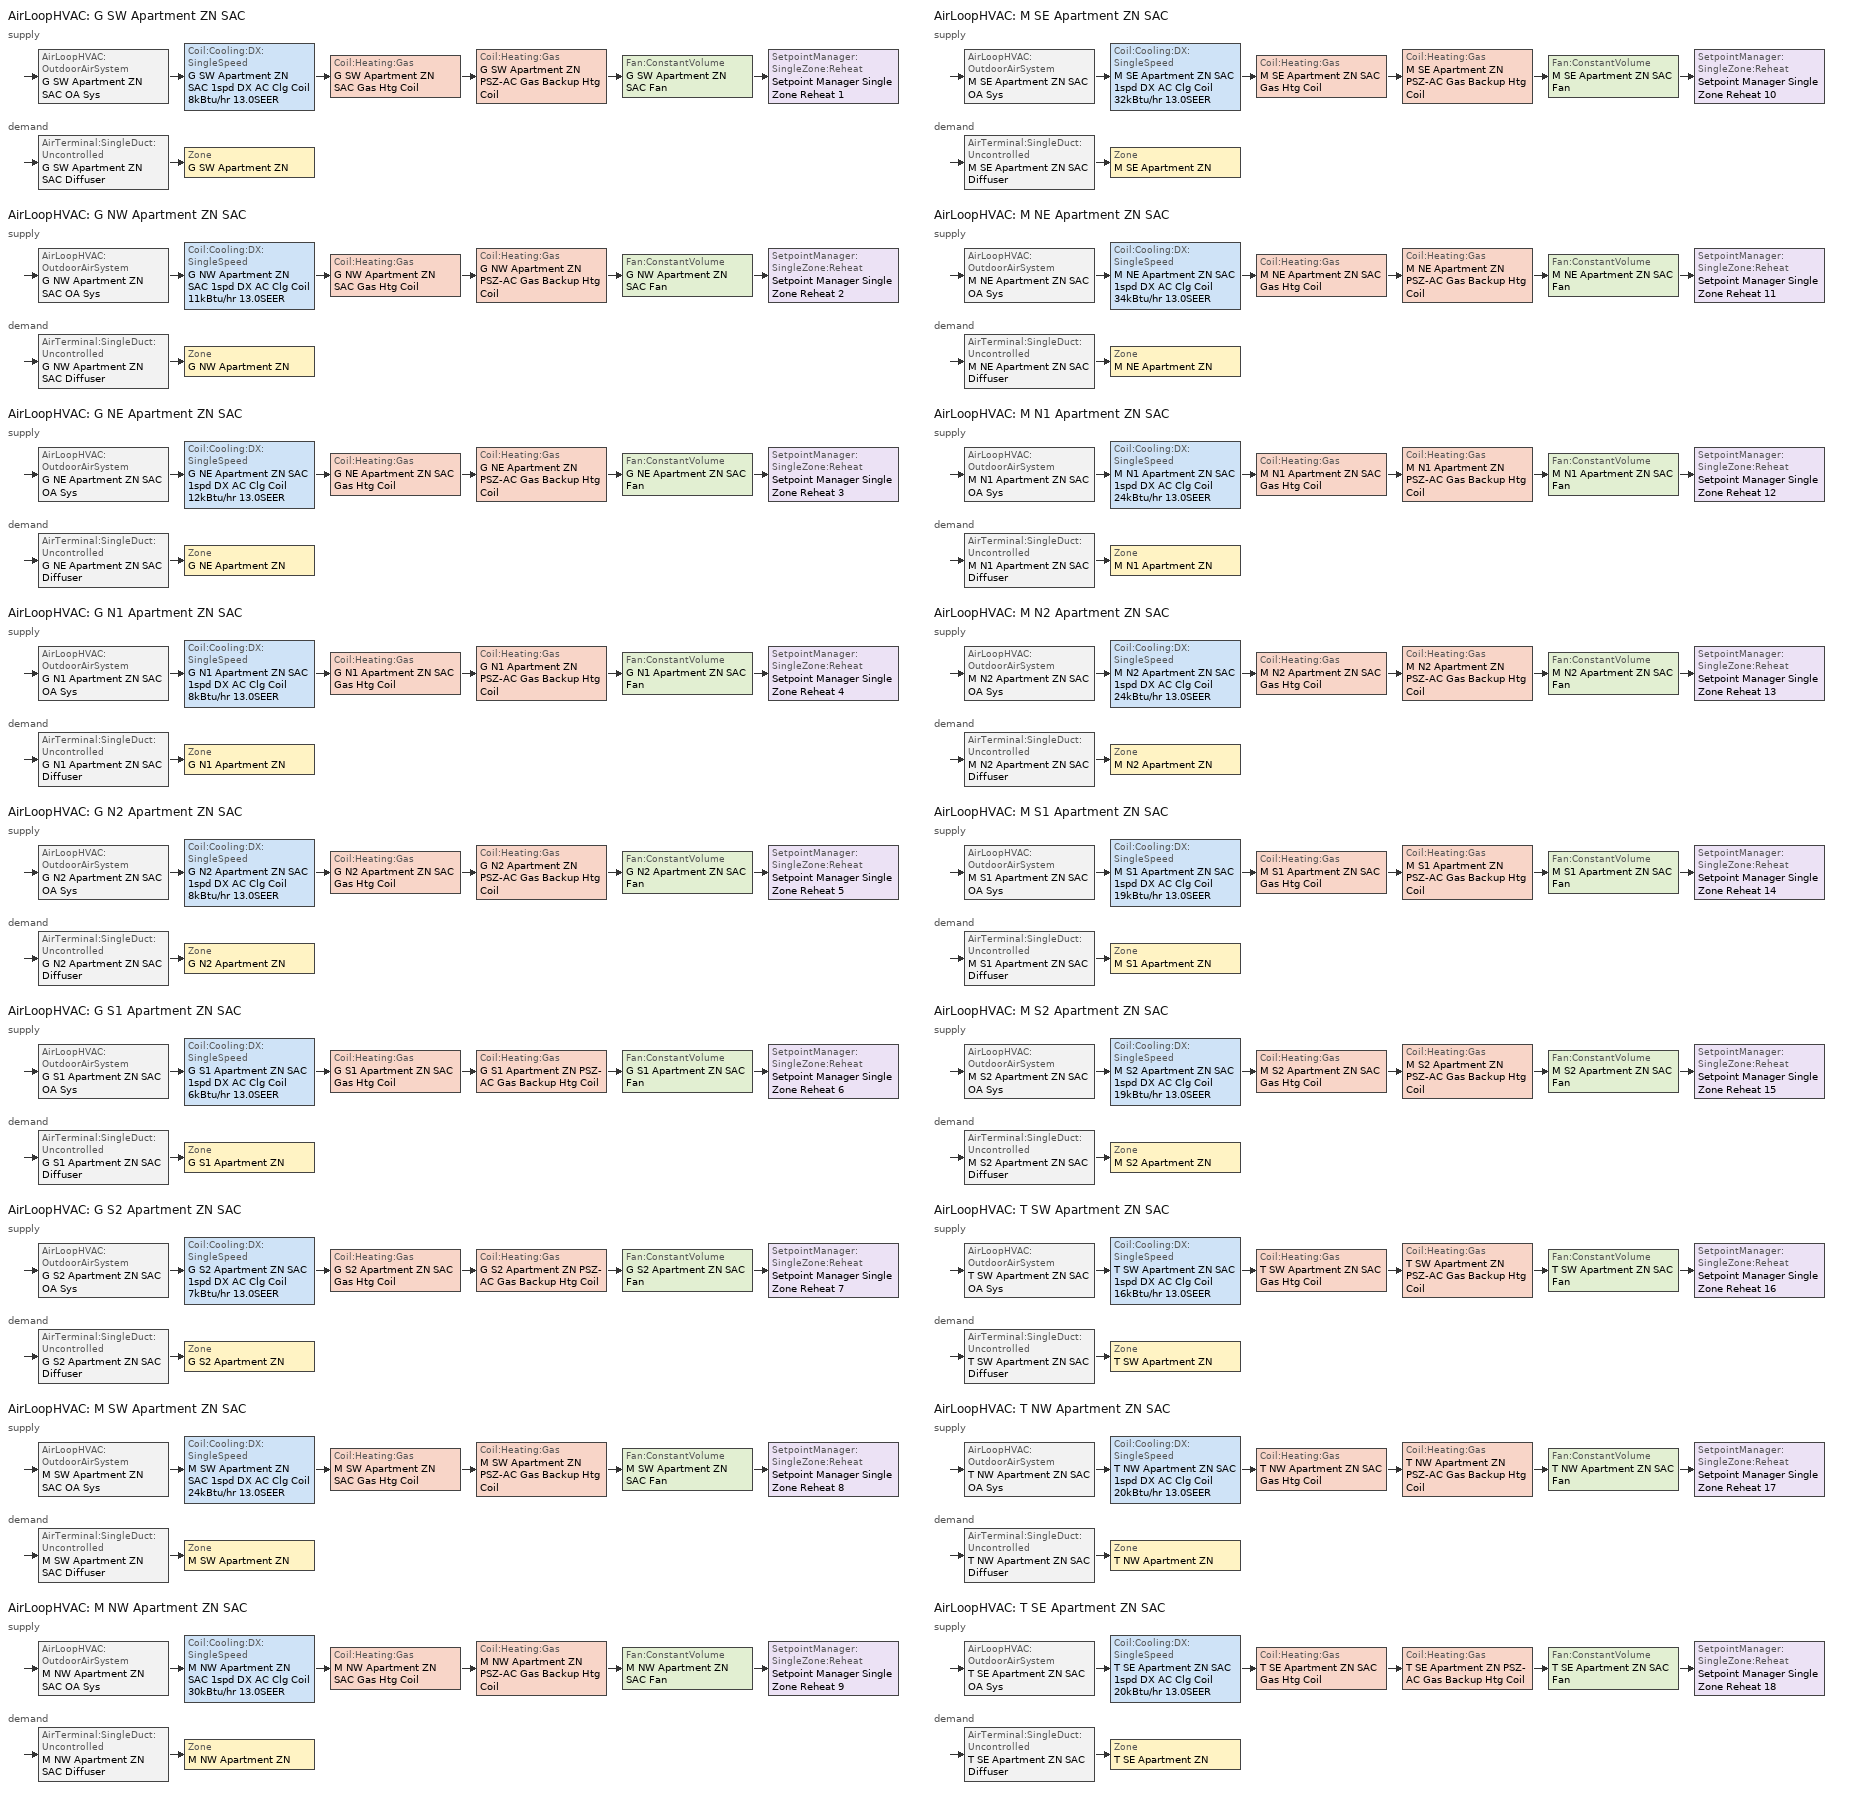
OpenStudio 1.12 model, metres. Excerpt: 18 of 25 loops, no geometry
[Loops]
AirLoopHVAC 'G SW Apartment ZN SAC'
 supply: AirLoopHVAC:OutdoorAirSystem 'G SW Apartment ZN SAC OA Sys' > Coil:Cooling:DX:SingleSpeed 'G SW Apartment ZN SAC 1spd DX AC Clg Coil 8kBtu/hr 13.0SEER' > Coil:Heating:Gas 'G SW Apartment ZN SAC Gas Htg Coil' > Coil:Heating:Gas 'G SW Apartment ZN PSZ-AC Gas Backup Htg Coil' > Fan:ConstantVolume 'G SW Apartment ZN SAC Fan' > SetpointManager:SingleZone:Reheat 'Setpoint Manager Single Zone Reheat 1'
 demand: AirTerminal:SingleDuct:Uncontrolled 'G SW Apartment ZN SAC Diffuser' > Zone 'G SW Apartment ZN'
AirLoopHVAC 'G NW Apartment ZN SAC'
 supply: AirLoopHVAC:OutdoorAirSystem 'G NW Apartment ZN SAC OA Sys' > Coil:Cooling:DX:SingleSpeed 'G NW Apartment ZN SAC 1spd DX AC Clg Coil 11kBtu/hr 13.0SEER' > Coil:Heating:Gas 'G NW Apartment ZN SAC Gas Htg Coil' > Coil:Heating:Gas 'G NW Apartment ZN PSZ-AC Gas Backup Htg Coil' > Fan:ConstantVolume 'G NW Apartment ZN SAC Fan' > SetpointManager:SingleZone:Reheat 'Setpoint Manager Single Zone Reheat 2'
 demand: AirTerminal:SingleDuct:Uncontrolled 'G NW Apartment ZN SAC Diffuser' > Zone 'G NW Apartment ZN'
AirLoopHVAC 'G NE Apartment ZN SAC'
 supply: AirLoopHVAC:OutdoorAirSystem 'G NE Apartment ZN SAC OA Sys' > Coil:Cooling:DX:SingleSpeed 'G NE Apartment ZN SAC 1spd DX AC Clg Coil 12kBtu/hr 13.0SEER' > Coil:Heating:Gas 'G NE Apartment ZN SAC Gas Htg Coil' > Coil:Heating:Gas 'G NE Apartment ZN PSZ-AC Gas Backup Htg Coil' > Fan:ConstantVolume 'G NE Apartment ZN SAC Fan' > SetpointManager:SingleZone:Reheat 'Setpoint Manager Single Zone Reheat 3'
 demand: AirTerminal:SingleDuct:Uncontrolled 'G NE Apartment ZN SAC Diffuser' > Zone 'G NE Apartment ZN'
AirLoopHVAC 'G N1 Apartment ZN SAC'
 supply: AirLoopHVAC:OutdoorAirSystem 'G N1 Apartment ZN SAC OA Sys' > Coil:Cooling:DX:SingleSpeed 'G N1 Apartment ZN SAC 1spd DX AC Clg Coil 8kBtu/hr 13.0SEER' > Coil:Heating:Gas 'G N1 Apartment ZN SAC Gas Htg Coil' > Coil:Heating:Gas 'G N1 Apartment ZN PSZ-AC Gas Backup Htg Coil' > Fan:ConstantVolume 'G N1 Apartment ZN SAC Fan' > SetpointManager:SingleZone:Reheat 'Setpoint Manager Single Zone Reheat 4'
 demand: AirTerminal:SingleDuct:Uncontrolled 'G N1 Apartment ZN SAC Diffuser' > Zone 'G N1 Apartment ZN'
AirLoopHVAC 'G N2 Apartment ZN SAC'
 supply: AirLoopHVAC:OutdoorAirSystem 'G N2 Apartment ZN SAC OA Sys' > Coil:Cooling:DX:SingleSpeed 'G N2 Apartment ZN SAC 1spd DX AC Clg Coil 8kBtu/hr 13.0SEER' > Coil:Heating:Gas 'G N2 Apartment ZN SAC Gas Htg Coil' > Coil:Heating:Gas 'G N2 Apartment ZN PSZ-AC Gas Backup Htg Coil' > Fan:ConstantVolume 'G N2 Apartment ZN SAC Fan' > SetpointManager:SingleZone:Reheat 'Setpoint Manager Single Zone Reheat 5'
 demand: AirTerminal:SingleDuct:Uncontrolled 'G N2 Apartment ZN SAC Diffuser' > Zone 'G N2 Apartment ZN'
AirLoopHVAC 'G S1 Apartment ZN SAC'
 supply: AirLoopHVAC:OutdoorAirSystem 'G S1 Apartment ZN SAC OA Sys' > Coil:Cooling:DX:SingleSpeed 'G S1 Apartment ZN SAC 1spd DX AC Clg Coil 6kBtu/hr 13.0SEER' > Coil:Heating:Gas 'G S1 Apartment ZN SAC Gas Htg Coil' > Coil:Heating:Gas 'G S1 Apartment ZN PSZ-AC Gas Backup Htg Coil' > Fan:ConstantVolume 'G S1 Apartment ZN SAC Fan' > SetpointManager:SingleZone:Reheat 'Setpoint Manager Single Zone Reheat 6'
 demand: AirTerminal:SingleDuct:Uncontrolled 'G S1 Apartment ZN SAC Diffuser' > Zone 'G S1 Apartment ZN'
AirLoopHVAC 'G S2 Apartment ZN SAC'
 supply: AirLoopHVAC:OutdoorAirSystem 'G S2 Apartment ZN SAC OA Sys' > Coil:Cooling:DX:SingleSpeed 'G S2 Apartment ZN SAC 1spd DX AC Clg Coil 7kBtu/hr 13.0SEER' > Coil:Heating:Gas 'G S2 Apartment ZN SAC Gas Htg Coil' > Coil:Heating:Gas 'G S2 Apartment ZN PSZ-AC Gas Backup Htg Coil' > Fan:ConstantVolume 'G S2 Apartment ZN SAC Fan' > SetpointManager:SingleZone:Reheat 'Setpoint Manager Single Zone Reheat 7'
 demand: AirTerminal:SingleDuct:Uncontrolled 'G S2 Apartment ZN SAC Diffuser' > Zone 'G S2 Apartment ZN'
AirLoopHVAC 'M SW Apartment ZN SAC'
 supply: AirLoopHVAC:OutdoorAirSystem 'M SW Apartment ZN SAC OA Sys' > Coil:Cooling:DX:SingleSpeed 'M SW Apartment ZN SAC 1spd DX AC Clg Coil 24kBtu/hr 13.0SEER' > Coil:Heating:Gas 'M SW Apartment ZN SAC Gas Htg Coil' > Coil:Heating:Gas 'M SW Apartment ZN PSZ-AC Gas Backup Htg Coil' > Fan:ConstantVolume 'M SW Apartment ZN SAC Fan' > SetpointManager:SingleZone:Reheat 'Setpoint Manager Single Zone Reheat 8'
 demand: AirTerminal:SingleDuct:Uncontrolled 'M SW Apartment ZN SAC Diffuser' > Zone 'M SW Apartment ZN'
AirLoopHVAC 'M NW Apartment ZN SAC'
 supply: AirLoopHVAC:OutdoorAirSystem 'M NW Apartment ZN SAC OA Sys' > Coil:Cooling:DX:SingleSpeed 'M NW Apartment ZN SAC 1spd DX AC Clg Coil 30kBtu/hr 13.0SEER' > Coil:Heating:Gas 'M NW Apartment ZN SAC Gas Htg Coil' > Coil:Heating:Gas 'M NW Apartment ZN PSZ-AC Gas Backup Htg Coil' > Fan:ConstantVolume 'M NW Apartment ZN SAC Fan' > SetpointManager:SingleZone:Reheat 'Setpoint Manager Single Zone Reheat 9'
 demand: AirTerminal:SingleDuct:Uncontrolled 'M NW Apartment ZN SAC Diffuser' > Zone 'M NW Apartment ZN'
AirLoopHVAC 'M SE Apartment ZN SAC'
 supply: AirLoopHVAC:OutdoorAirSystem 'M SE Apartment ZN SAC OA Sys' > Coil:Cooling:DX:SingleSpeed 'M SE Apartment ZN SAC 1spd DX AC Clg Coil 32kBtu/hr 13.0SEER' > Coil:Heating:Gas 'M SE Apartment ZN SAC Gas Htg Coil' > Coil:Heating:Gas 'M SE Apartment ZN PSZ-AC Gas Backup Htg Coil' > Fan:ConstantVolume 'M SE Apartment ZN SAC Fan' > SetpointManager:SingleZone:Reheat 'Setpoint Manager Single Zone Reheat 10'
 demand: AirTerminal:SingleDuct:Uncontrolled 'M SE Apartment ZN SAC Diffuser' > Zone 'M SE Apartment ZN'
AirLoopHVAC 'M NE Apartment ZN SAC'
 supply: AirLoopHVAC:OutdoorAirSystem 'M NE Apartment ZN SAC OA Sys' > Coil:Cooling:DX:SingleSpeed 'M NE Apartment ZN SAC 1spd DX AC Clg Coil 34kBtu/hr 13.0SEER' > Coil:Heating:Gas 'M NE Apartment ZN SAC Gas Htg Coil' > Coil:Heating:Gas 'M NE Apartment ZN PSZ-AC Gas Backup Htg Coil' > Fan:ConstantVolume 'M NE Apartment ZN SAC Fan' > SetpointManager:SingleZone:Reheat 'Setpoint Manager Single Zone Reheat 11'
 demand: AirTerminal:SingleDuct:Uncontrolled 'M NE Apartment ZN SAC Diffuser' > Zone 'M NE Apartment ZN'
AirLoopHVAC 'M N1 Apartment ZN SAC'
 supply: AirLoopHVAC:OutdoorAirSystem 'M N1 Apartment ZN SAC OA Sys' > Coil:Cooling:DX:SingleSpeed 'M N1 Apartment ZN SAC 1spd DX AC Clg Coil 24kBtu/hr 13.0SEER' > Coil:Heating:Gas 'M N1 Apartment ZN SAC Gas Htg Coil' > Coil:Heating:Gas 'M N1 Apartment ZN PSZ-AC Gas Backup Htg Coil' > Fan:ConstantVolume 'M N1 Apartment ZN SAC Fan' > SetpointManager:SingleZone:Reheat 'Setpoint Manager Single Zone Reheat 12'
 demand: AirTerminal:SingleDuct:Uncontrolled 'M N1 Apartment ZN SAC Diffuser' > Zone 'M N1 Apartment ZN'
AirLoopHVAC 'M N2 Apartment ZN SAC'
 supply: AirLoopHVAC:OutdoorAirSystem 'M N2 Apartment ZN SAC OA Sys' > Coil:Cooling:DX:SingleSpeed 'M N2 Apartment ZN SAC 1spd DX AC Clg Coil 24kBtu/hr 13.0SEER' > Coil:Heating:Gas 'M N2 Apartment ZN SAC Gas Htg Coil' > Coil:Heating:Gas 'M N2 Apartment ZN PSZ-AC Gas Backup Htg Coil' > Fan:ConstantVolume 'M N2 Apartment ZN SAC Fan' > SetpointManager:SingleZone:Reheat 'Setpoint Manager Single Zone Reheat 13'
 demand: AirTerminal:SingleDuct:Uncontrolled 'M N2 Apartment ZN SAC Diffuser' > Zone 'M N2 Apartment ZN'
AirLoopHVAC 'M S1 Apartment ZN SAC'
 supply: AirLoopHVAC:OutdoorAirSystem 'M S1 Apartment ZN SAC OA Sys' > Coil:Cooling:DX:SingleSpeed 'M S1 Apartment ZN SAC 1spd DX AC Clg Coil 19kBtu/hr 13.0SEER' > Coil:Heating:Gas 'M S1 Apartment ZN SAC Gas Htg Coil' > Coil:Heating:Gas 'M S1 Apartment ZN PSZ-AC Gas Backup Htg Coil' > Fan:ConstantVolume 'M S1 Apartment ZN SAC Fan' > SetpointManager:SingleZone:Reheat 'Setpoint Manager Single Zone Reheat 14'
 demand: AirTerminal:SingleDuct:Uncontrolled 'M S1 Apartment ZN SAC Diffuser' > Zone 'M S1 Apartment ZN'
AirLoopHVAC 'M S2 Apartment ZN SAC'
 supply: AirLoopHVAC:OutdoorAirSystem 'M S2 Apartment ZN SAC OA Sys' > Coil:Cooling:DX:SingleSpeed 'M S2 Apartment ZN SAC 1spd DX AC Clg Coil 19kBtu/hr 13.0SEER' > Coil:Heating:Gas 'M S2 Apartment ZN SAC Gas Htg Coil' > Coil:Heating:Gas 'M S2 Apartment ZN PSZ-AC Gas Backup Htg Coil' > Fan:ConstantVolume 'M S2 Apartment ZN SAC Fan' > SetpointManager:SingleZone:Reheat 'Setpoint Manager Single Zone Reheat 15'
 demand: AirTerminal:SingleDuct:Uncontrolled 'M S2 Apartment ZN SAC Diffuser' > Zone 'M S2 Apartment ZN'
AirLoopHVAC 'T SW Apartment ZN SAC'
 supply: AirLoopHVAC:OutdoorAirSystem 'T SW Apartment ZN SAC OA Sys' > Coil:Cooling:DX:SingleSpeed 'T SW Apartment ZN SAC 1spd DX AC Clg Coil 16kBtu/hr 13.0SEER' > Coil:Heating:Gas 'T SW Apartment ZN SAC Gas Htg Coil' > Coil:Heating:Gas 'T SW Apartment ZN PSZ-AC Gas Backup Htg Coil' > Fan:ConstantVolume 'T SW Apartment ZN SAC Fan' > SetpointManager:SingleZone:Reheat 'Setpoint Manager Single Zone Reheat 16'
 demand: AirTerminal:SingleDuct:Uncontrolled 'T SW Apartment ZN SAC Diffuser' > Zone 'T SW Apartment ZN'
AirLoopHVAC 'T NW Apartment ZN SAC'
 supply: AirLoopHVAC:OutdoorAirSystem 'T NW Apartment ZN SAC OA Sys' > Coil:Cooling:DX:SingleSpeed 'T NW Apartment ZN SAC 1spd DX AC Clg Coil 20kBtu/hr 13.0SEER' > Coil:Heating:Gas 'T NW Apartment ZN SAC Gas Htg Coil' > Coil:Heating:Gas 'T NW Apartment ZN PSZ-AC Gas Backup Htg Coil' > Fan:ConstantVolume 'T NW Apartment ZN SAC Fan' > SetpointManager:SingleZone:Reheat 'Setpoint Manager Single Zone Reheat 17'
 demand: AirTerminal:SingleDuct:Uncontrolled 'T NW Apartment ZN SAC Diffuser' > Zone 'T NW Apartment ZN'
AirLoopHVAC 'T SE Apartment ZN SAC'
 supply: AirLoopHVAC:OutdoorAirSystem 'T SE Apartment ZN SAC OA Sys' > Coil:Cooling:DX:SingleSpeed 'T SE Apartment ZN SAC 1spd DX AC Clg Coil 20kBtu/hr 13.0SEER' > Coil:Heating:Gas 'T SE Apartment ZN SAC Gas Htg Coil' > Coil:Heating:Gas 'T SE Apartment ZN PSZ-AC Gas Backup Htg Coil' > Fan:ConstantVolume 'T SE Apartment ZN SAC Fan' > SetpointManager:SingleZone:Reheat 'Setpoint Manager Single Zone Reheat 18'
 demand: AirTerminal:SingleDuct:Uncontrolled 'T SE Apartment ZN SAC Diffuser' > Zone 'T SE Apartment ZN'
[Sizing:Zone] Zone Cooling Design Supply Air Temperature Input Method=SupplyAirTemperature; Zone Cooling Design Supply Air Temperature {C}=14; Zone Cooling Design Supply Air Temperature Difference {deltaC}=11.11; Zone Heating Design Supply Air Temperature Input Method=SupplyAirTemperature; Zone Heating Design Supply Air Temperature {C}=50; Zone Heating Design Supply Air Temperature Difference {deltaC}=11.11; Zone Cooling Design Supply Air Humidity Ratio {kg-H2O/kg-air}=0.008; Zone Heating Design Supply Air Humidity Ratio {kg-H2O/kg-air}=0.008; Cooling Design Air Flow Method=DesignDay; Heating Design Air Flow Method=DesignDay; Account for Dedicated Outdoor Air System=No; Dedicated Outdoor Air System Control Strategy=NeutralSupplyAir; Dedicated Outdoor Air Low Setpoint Temperature for Design {C}=autosize; Dedicated Outdoor Air High Setpoint Temperature for Design {C}=autosize
M NE Apartment ZN; T NW Apartment ZN; G NW Apartment ZN; M S1 Apartment ZN; G S1 Apartment ZN; G N2 Apartment ZN; M SE Apartment ZN; M N2 Apartment ZN; G N1 Apartment ZN; T SW Apartment ZN; G NE Apartment ZN; M S2 Apartment ZN; G S2 Apartment ZN; M SW Apartment ZN; M N1 Apartment ZN; T SE Apartment ZN; M NW Apartment ZN; G SW Apartment ZN
[Zone equipment]
M NE Apartment ZN: Zone HVAC Ideal Loads Air System 1, M NE Apartment ZN SAC Diffuser
T NW Apartment ZN: Zone HVAC Ideal Loads Air System 2, T NW Apartment ZN SAC Diffuser
G NW Apartment ZN: Zone HVAC Ideal Loads Air System 4, G NW Apartment ZN SAC Diffuser
M S1 Apartment ZN: Zone HVAC Ideal Loads Air System 5, M S1 Apartment ZN SAC Diffuser
G S1 Apartment ZN: Zone HVAC Ideal Loads Air System 7, G S1 Apartment ZN SAC Diffuser
G N2 Apartment ZN: Zone HVAC Ideal Loads Air System 8, G N2 Apartment ZN SAC Diffuser
M SE Apartment ZN: Zone HVAC Ideal Loads Air System 9, M SE Apartment ZN SAC Diffuser
M N2 Apartment ZN: Zone HVAC Ideal Loads Air System 11, M N2 Apartment ZN SAC Diffuser
G N1 Apartment ZN: Zone HVAC Ideal Loads Air System 12, G N1 Apartment ZN SAC Diffuser
T SW Apartment ZN: Zone HVAC Ideal Loads Air System 13, T SW Apartment ZN SAC Diffuser
G NE Apartment ZN: Zone HVAC Ideal Loads Air System 14, G NE Apartment ZN SAC Diffuser
M S2 Apartment ZN: Zone HVAC Ideal Loads Air System 15, M S2 Apartment ZN SAC Diffuser
G S2 Apartment ZN: Zone HVAC Ideal Loads Air System 16, G S2 Apartment ZN SAC Diffuser
M SW Apartment ZN: Zone HVAC Ideal Loads Air System 17, M SW Apartment ZN SAC Diffuser
M N1 Apartment ZN: Zone HVAC Ideal Loads Air System 21, M N1 Apartment ZN SAC Diffuser
T SE Apartment ZN: Zone HVAC Ideal Loads Air System 22, T SE Apartment ZN SAC Diffuser
M NW Apartment ZN: Zone HVAC Ideal Loads Air System 24, M NW Apartment ZN SAC Diffuser
G SW Apartment ZN: Zone HVAC Ideal Loads Air System 26, G SW Apartment ZN SAC Diffuser
[AirLoopHVAC] Availability Schedule=Always On Discrete; Design Supply Air Flow Rate {m3/s}=AutoSize
G SW Apartment ZN SAC; G NW Apartment ZN SAC; G NE Apartment ZN SAC; G N1 Apartment ZN SAC; G N2 Apartment ZN SAC; G S1 Apartment ZN SAC; G S2 Apartment ZN SAC; M SW Apartment ZN SAC; M NW Apartment ZN SAC; M SE Apartment ZN SAC; M NE Apartment ZN SAC; M N1 Apartment ZN SAC; M N2 Apartment ZN SAC; M S1 Apartment ZN SAC; M S2 Apartment ZN SAC; T SW Apartment ZN SAC; T NW Apartment ZN SAC; T SE Apartment ZN SAC
[Sizing:System] Type of Load to Size On=Sensible; Design Outdoor Air Flow Rate {m3/s}=Autosize; Minimum System Air Flow Ratio=1; Preheat Design Temperature {C}=7; Preheat Design Humidity Ratio {kg-H2O/kg-Air}=0.008; Precool Design Temperature {C}=11; Precool Design Humidity Ratio {kg-H2O/kg-Air}=0.008; Central Cooling Design Supply Air Temperature {C}=12; Central Heating Design Supply Air Temperature {C}=50; Sizing Option=NonCoincident; 100% Outdoor Air in Cooling=No; 100% Outdoor Air in Heating=No; Central Cooling Design Supply Air Humidity Ratio {kg-H2O/kg-Air}=0.008; Central Heating Design Supply Air Humidity Ratio {kg-H2O/kg-Air}=0.008; Cooling Design Air Flow Method=DesignDay; Cooling Design Air Flow Rate {m3/s}=0; Heating Design Air Flow Method=DesignDay; Heating Design Air Flow Rate {m3/s}=0; System Outdoor Air Method=ZoneSum; Zone Maximum Outdoor Air Fraction=1; Cooling Supply Air Flow Rate Per Floor Area {m3/s-m2}=0.00996765; Cooling Fraction of Autosized Cooling Supply Air Flow Rate=1; Cooling Supply Air Flow Rate Per Unit Cooling Capacity {m3/s-W}=3.94755e-05; Heating Supply Air Flow Rate Per Floor Area {m3/s-m2}=0.00996765; Heating Fraction of Autosized Heating Supply Air Flow Rate=1; Heating Fraction of Autosized Cooling Supply Air Flow Rate=1; Heating Supply Air Flow Rate Per Unit Heating Capacity {m3/s-W}=3.15882e-05; Cooling Design Capacity Method=CoolingDesignCapacity; Cooling Design Capacity {W}=autosize; Cooling Design Capacity Per Floor Area {W/m2}=234.7; Fraction of Autosized Cooling Design Capacity=1; Heating Design Capacity Method=HeatingDesignCapacity; Heating Design Capacity {W}=autosize; Heating Design Capacity Per Floor Area {W/m2}=157; Fraction of Autosized Heating Design Capacity=1; Central Cooling Capacity Control Method=OnOff
G SW Apartment ZN SAC; G NW Apartment ZN SAC; G NE Apartment ZN SAC; G N1 Apartment ZN SAC; G N2 Apartment ZN SAC; G S1 Apartment ZN SAC; G S2 Apartment ZN SAC; M SW Apartment ZN SAC; M NW Apartment ZN SAC; M SE Apartment ZN SAC; M NE Apartment ZN SAC; M N1 Apartment ZN SAC; M N2 Apartment ZN SAC; M S1 Apartment ZN SAC; M S2 Apartment ZN SAC; T SW Apartment ZN SAC; T NW Apartment ZN SAC; T SE Apartment ZN SAC
[SetpointManager:SingleZone:Reheat] Minimum Supply Air Temperature {C}=13; Maximum Supply Air Temperature {C}=45
Name | Control Zone
Setpoint Manager Single Zone Reheat 1 | G SW Apartment ZN
Setpoint Manager Single Zone Reheat 2 | G NW Apartment ZN
Setpoint Manager Single Zone Reheat 3 | G NE Apartment ZN
Setpoint Manager Single Zone Reheat 4 | G N1 Apartment ZN
Setpoint Manager Single Zone Reheat 5 | G N2 Apartment ZN
Setpoint Manager Single Zone Reheat 6 | G S1 Apartment ZN
Setpoint Manager Single Zone Reheat 7 | G S2 Apartment ZN
Setpoint Manager Single Zone Reheat 8 | M SW Apartment ZN
Setpoint Manager Single Zone Reheat 9 | M NW Apartment ZN
Setpoint Manager Single Zone Reheat 10 | M SE Apartment ZN
Setpoint Manager Single Zone Reheat 11 | M NE Apartment ZN
Setpoint Manager Single Zone Reheat 12 | M N1 Apartment ZN
Setpoint Manager Single Zone Reheat 13 | M N2 Apartment ZN
Setpoint Manager Single Zone Reheat 14 | M S1 Apartment ZN
Setpoint Manager Single Zone Reheat 15 | M S2 Apartment ZN
Setpoint Manager Single Zone Reheat 16 | T SW Apartment ZN
Setpoint Manager Single Zone Reheat 17 | T NW Apartment ZN
Setpoint Manager Single Zone Reheat 18 | T SE Apartment ZN
[Fan:ConstantVolume] Availability Schedule=Always On Discrete; Fan Efficiency=0.55575; Pressure Rise {Pa}=622.722; Maximum Flow Rate {m3/s}=AutoSize; Motor Efficiency=0.855
G SW Apartment ZN SAC Fan; G NW Apartment ZN SAC Fan; G NE Apartment ZN SAC Fan; G N1 Apartment ZN SAC Fan; G N2 Apartment ZN SAC Fan; G S1 Apartment ZN SAC Fan; G S2 Apartment ZN SAC Fan; M SW Apartment ZN SAC Fan; M NW Apartment ZN SAC Fan; M SE Apartment ZN SAC Fan; M NE Apartment ZN SAC Fan; M N1 Apartment ZN SAC Fan; M N2 Apartment ZN SAC Fan; M S1 Apartment ZN SAC Fan; M S2 Apartment ZN SAC Fan; T SW Apartment ZN SAC Fan; T NW Apartment ZN SAC Fan; T SE Apartment ZN SAC Fan
[Coil:Heating:Gas] Availability Schedule=Always On Discrete; Gas Burner Efficiency=0.8; Nominal Capacity {W}=AutoSize; Parasitic Electric Load {W}=0; Parasitic Gas Load {W}=0
Name | Part Load Fraction Correlation Curve
G SW Apartment ZN SAC Gas Htg Coil | Curve Cubic 1
G SW Apartment ZN PSZ-AC Gas Backup Htg Coil; G NW Apartment ZN PSZ-AC Gas Backup Htg Coil; G NE Apartment ZN PSZ-AC Gas Backup Htg Coil; G N1 Apartment ZN PSZ-AC Gas Backup Htg Coil; G N2 Apartment ZN PSZ-AC Gas Backup Htg Coil; G S1 Apartment ZN PSZ-AC Gas Backup Htg Coil; G S2 Apartment ZN PSZ-AC Gas Backup Htg Coil; M SW Apartment ZN PSZ-AC Gas Backup Htg Coil; M NW Apartment ZN PSZ-AC Gas Backup Htg Coil; M SE Apartment ZN PSZ-AC Gas Backup Htg Coil; M NE Apartment ZN PSZ-AC Gas Backup Htg Coil; M N1 Apartment ZN PSZ-AC Gas Backup Htg Coil; M N2 Apartment ZN PSZ-AC Gas Backup Htg Coil; M S1 Apartment ZN PSZ-AC Gas Backup Htg Coil; M S2 Apartment ZN PSZ-AC Gas Backup Htg Coil; T SW Apartment ZN PSZ-AC Gas Backup Htg Coil; T NW Apartment ZN PSZ-AC Gas Backup Htg Coil; T SE Apartment ZN PSZ-AC Gas Backup Htg Coil
G NW Apartment ZN SAC Gas Htg Coil | Curve Cubic 2
G NE Apartment ZN SAC Gas Htg Coil | Curve Cubic 3
G N1 Apartment ZN SAC Gas Htg Coil | Curve Cubic 4
G N2 Apartment ZN SAC Gas Htg Coil | Curve Cubic 5
G S1 Apartment ZN SAC Gas Htg Coil | Curve Cubic 6
G S2 Apartment ZN SAC Gas Htg Coil | Curve Cubic 7
M SW Apartment ZN SAC Gas Htg Coil | Curve Cubic 8
M NW Apartment ZN SAC Gas Htg Coil | Curve Cubic 9
M SE Apartment ZN SAC Gas Htg Coil | Curve Cubic 10
M NE Apartment ZN SAC Gas Htg Coil | Curve Cubic 11
M N1 Apartment ZN SAC Gas Htg Coil | Curve Cubic 12
M N2 Apartment ZN SAC Gas Htg Coil | Curve Cubic 13
M S1 Apartment ZN SAC Gas Htg Coil | Curve Cubic 14
M S2 Apartment ZN SAC Gas Htg Coil | Curve Cubic 15
T SW Apartment ZN SAC Gas Htg Coil | Curve Cubic 16
T NW Apartment ZN SAC Gas Htg Coil | Curve Cubic 17
T SE Apartment ZN SAC Gas Htg Coil | Curve Cubic 18
[Coil:Cooling:DX:SingleSpeed] Availability Schedule=Always On Discrete; Rated Total Cooling Capacity {W}=autosize; Rated Sensible Heat Ratio=autosize; Rated COP {W/W}=3.6504; Rated Air Flow Rate {m3/s}=autosize; Rated Evaporator Fan Power Per Volume Flow Rate {W/(m3/s)}=773.3; Condenser Type=AirCooled; Evaporative Condenser Effectiveness=0; Evaporative Condenser Air Flow Rate {m3/s}=Autosize; Evaporative Condenser Pump Rated Power Consumption {W}=Autosize; Crankcase Heater Capacity {W}=0; Maximum Outdoor Dry-Bulb Temperature for Crankcase Heater Operation {C}=0; Basin Heater Capacity {W/K}=0; Basin Heater Setpoint Temperature {C}=10
Name | Total Cooling Capacity Function of Temperature Curve | Total Cooling Capacity Function of Flow Fraction Curve | Energy Input Ratio Function of Temperature Curve | Energy Input Ratio Function of Flow Fraction Curve | Part Load Fraction Correlation Curve
G SW Apartment ZN SAC 1spd DX AC Clg Coil 8kBtu/hr 13.0SEER | PSZ-Fine Storage DX Coil Cap-FT 6 | DX Coil Cap-FF 6 | PSZ-AC DX Coil EIR-FT 6 | Split DX Coil EIR-FF 6 | HPACCOOLPLFFPLR 6
G NW Apartment ZN SAC 1spd DX AC Clg Coil 11kBtu/hr 13.0SEER | PSZ-Fine Storage DX Coil Cap-FT 3 | DX Coil Cap-FF 3 | PSZ-AC DX Coil EIR-FT 3 | Split DX Coil EIR-FF 3 | HPACCOOLPLFFPLR 3
G NE Apartment ZN SAC 1spd DX AC Clg Coil 12kBtu/hr 13.0SEER | PSZ-Fine Storage DX Coil Cap-FT 2 | DX Coil Cap-FF 2 | PSZ-AC DX Coil EIR-FT 2 | Split DX Coil EIR-FF 2 | HPACCOOLPLFFPLR 2
G N1 Apartment ZN SAC 1spd DX AC Clg Coil 8kBtu/hr 13.0SEER | PSZ-Fine Storage DX Coil Cap-FT | DX Coil Cap-FF | PSZ-AC DX Coil EIR-FT | Split DX Coil EIR-FF | HPACCOOLPLFFPLR
G N2 Apartment ZN SAC 1spd DX AC Clg Coil 8kBtu/hr 13.0SEER | PSZ-Fine Storage DX Coil Cap-FT 1 | DX Coil Cap-FF 1 | PSZ-AC DX Coil EIR-FT 1 | Split DX Coil EIR-FF 1 | HPACCOOLPLFFPLR 1
G S1 Apartment ZN SAC 1spd DX AC Clg Coil 6kBtu/hr 13.0SEER | PSZ-Fine Storage DX Coil Cap-FT 4 | DX Coil Cap-FF 4 | PSZ-AC DX Coil EIR-FT 4 | Split DX Coil EIR-FF 4 | HPACCOOLPLFFPLR 4
G S2 Apartment ZN SAC 1spd DX AC Clg Coil 7kBtu/hr 13.0SEER | PSZ-Fine Storage DX Coil Cap-FT 5 | DX Coil Cap-FF 5 | PSZ-AC DX Coil EIR-FT 5 | Split DX Coil EIR-FF 5 | HPACCOOLPLFFPLR 5
M SW Apartment ZN SAC 1spd DX AC Clg Coil 24kBtu/hr 13.0SEER | PSZ-Fine Storage DX Coil Cap-FT 14 | DX Coil Cap-FF 14 | PSZ-AC DX Coil EIR-FT 14 | Split DX Coil EIR-FF 14 | HPACCOOLPLFFPLR 14
M NW Apartment ZN SAC 1spd DX AC Clg Coil 30kBtu/hr 13.0SEER | PSZ-Fine Storage DX Coil Cap-FT 10 | DX Coil Cap-FF 10 | PSZ-AC DX Coil EIR-FT 10 | Split DX Coil EIR-FF 10 | HPACCOOLPLFFPLR 10
M SE Apartment ZN SAC 1spd DX AC Clg Coil 32kBtu/hr 13.0SEER | PSZ-Fine Storage DX Coil Cap-FT 13 | DX Coil Cap-FF 13 | PSZ-AC DX Coil EIR-FT 13 | Split DX Coil EIR-FF 13 | HPACCOOLPLFFPLR 13
M NE Apartment ZN SAC 1spd DX AC Clg Coil 34kBtu/hr 13.0SEER | PSZ-Fine Storage DX Coil Cap-FT 9 | DX Coil Cap-FF 9 | PSZ-AC DX Coil EIR-FT 9 | Split DX Coil EIR-FF 9 | HPACCOOLPLFFPLR 9
M N1 Apartment ZN SAC 1spd DX AC Clg Coil 24kBtu/hr 13.0SEER | PSZ-Fine Storage DX Coil Cap-FT 7 | DX Coil Cap-FF 7 | PSZ-AC DX Coil EIR-FT 7 | Split DX Coil EIR-FF 7 | HPACCOOLPLFFPLR 7
M N2 Apartment ZN SAC 1spd DX AC Clg Coil 24kBtu/hr 13.0SEER | PSZ-Fine Storage DX Coil Cap-FT 8 | DX Coil Cap-FF 8 | PSZ-AC DX Coil EIR-FT 8 | Split DX Coil EIR-FF 8 | HPACCOOLPLFFPLR 8
M S1 Apartment ZN SAC 1spd DX AC Clg Coil 19kBtu/hr 13.0SEER | PSZ-Fine Storage DX Coil Cap-FT 11 | DX Coil Cap-FF 11 | PSZ-AC DX Coil EIR-FT 11 | Split DX Coil EIR-FF 11 | HPACCOOLPLFFPLR 11
M S2 Apartment ZN SAC 1spd DX AC Clg Coil 19kBtu/hr 13.0SEER | PSZ-Fine Storage DX Coil Cap-FT 12 | DX Coil Cap-FF 12 | PSZ-AC DX Coil EIR-FT 12 | Split DX Coil EIR-FF 12 | HPACCOOLPLFFPLR 12
T SW Apartment ZN SAC 1spd DX AC Clg Coil 16kBtu/hr 13.0SEER | PSZ-Fine Storage DX Coil Cap-FT 23 | DX Coil Cap-FF 23 | PSZ-AC DX Coil EIR-FT 23 | Split DX Coil EIR-FF 23 | HPACCOOLPLFFPLR 23
T NW Apartment ZN SAC 1spd DX AC Clg Coil 20kBtu/hr 13.0SEER | PSZ-Fine Storage DX Coil Cap-FT 19 | DX Coil Cap-FF 19 | PSZ-AC DX Coil EIR-FT 19 | Split DX Coil EIR-FF 19 | HPACCOOLPLFFPLR 19
T SE Apartment ZN SAC 1spd DX AC Clg Coil 20kBtu/hr 13.0SEER | PSZ-Fine Storage DX Coil Cap-FT 22 | DX Coil Cap-FF 22 | PSZ-AC DX Coil EIR-FT 22 | Split DX Coil EIR-FF 22 | HPACCOOLPLFFPLR 22
[Controller:OutdoorAir] Minimum Outdoor Air Flow Rate {m3/s}=Autosize; Maximum Outdoor Air Flow Rate {m3/s}=Autosize; Economizer Control Type=NoEconomizer; Economizer Control Action Type=ModulateFlow; Economizer Maximum Limit Dry-Bulb Temperature {C}=28; Economizer Maximum Limit Enthalpy {J/kg}=64000; Economizer Minimum Limit Dry-Bulb Temperature {C}=-100; Lockout Type=NoLockout; Minimum Limit Type=FixedMinimum; Minimum Outdoor Air Schedule=Always On Discrete; Maximum Fraction of Outdoor Air Schedule=HotelSmall SAC_Econ_MaxOAFrac_Sch; High Humidity Control=No; Heat Recovery Bypass Control Type=BypassWhenWithinEconomizerLimits
Name | Controller Mechanical Ventilation
G SW Apartment ZN SAC OA Sys Controller | Controller Mechanical Ventilation 1
G NW Apartment ZN SAC OA Sys Controller | Controller Mechanical Ventilation 2
G NE Apartment ZN SAC OA Sys Controller | Controller Mechanical Ventilation 3
G N1 Apartment ZN SAC OA Sys Controller | Controller Mechanical Ventilation 4
G N2 Apartment ZN SAC OA Sys Controller | Controller Mechanical Ventilation 5
G S1 Apartment ZN SAC OA Sys Controller | Controller Mechanical Ventilation 6
G S2 Apartment ZN SAC OA Sys Controller | Controller Mechanical Ventilation 7
M SW Apartment ZN SAC OA Sys Controller | Controller Mechanical Ventilation 8
M NW Apartment ZN SAC OA Sys Controller | Controller Mechanical Ventilation 9
M SE Apartment ZN SAC OA Sys Controller | Controller Mechanical Ventilation 10
M NE Apartment ZN SAC OA Sys Controller | Controller Mechanical Ventilation 11
M N1 Apartment ZN SAC OA Sys Controller | Controller Mechanical Ventilation 12
M N2 Apartment ZN SAC OA Sys Controller | Controller Mechanical Ventilation 13
M S1 Apartment ZN SAC OA Sys Controller | Controller Mechanical Ventilation 14
M S2 Apartment ZN SAC OA Sys Controller | Controller Mechanical Ventilation 15
T SW Apartment ZN SAC OA Sys Controller | Controller Mechanical Ventilation 16
T NW Apartment ZN SAC OA Sys Controller | Controller Mechanical Ventilation 17
T SE Apartment ZN SAC OA Sys Controller | Controller Mechanical Ventilation 18
[Controller:MechanicalVentilation] Availability Schedule=Always On Discrete; System Outdoor Air Method=ZoneSum
Controller Mechanical Ventilation 1; Controller Mechanical Ventilation 2; Controller Mechanical Ventilation 3; Controller Mechanical Ventilation 4; Controller Mechanical Ventilation 5; Controller Mechanical Ventilation 6; Controller Mechanical Ventilation 7; Controller Mechanical Ventilation 8; Controller Mechanical Ventilation 9; Controller Mechanical Ventilation 10; Controller Mechanical Ventilation 11; Controller Mechanical Ventilation 12; Controller Mechanical Ventilation 13; Controller Mechanical Ventilation 14; Controller Mechanical Ventilation 15; Controller Mechanical Ventilation 16; Controller Mechanical Ventilation 17; Controller Mechanical Ventilation 18
[AirLoopHVAC:OutdoorAirSystem]
Name | Controller
G SW Apartment ZN SAC OA Sys | G SW Apartment ZN SAC OA Sys Controller
G NW Apartment ZN SAC OA Sys | G NW Apartment ZN SAC OA Sys Controller
G NE Apartment ZN SAC OA Sys | G NE Apartment ZN SAC OA Sys Controller
G N1 Apartment ZN SAC OA Sys | G N1 Apartment ZN SAC OA Sys Controller
G N2 Apartment ZN SAC OA Sys | G N2 Apartment ZN SAC OA Sys Controller
G S1 Apartment ZN SAC OA Sys | G S1 Apartment ZN SAC OA Sys Controller
G S2 Apartment ZN SAC OA Sys | G S2 Apartment ZN SAC OA Sys Controller
M SW Apartment ZN SAC OA Sys | M SW Apartment ZN SAC OA Sys Controller
M NW Apartment ZN SAC OA Sys | M NW Apartment ZN SAC OA Sys Controller
M SE Apartment ZN SAC OA Sys | M SE Apartment ZN SAC OA Sys Controller
M NE Apartment ZN SAC OA Sys | M NE Apartment ZN SAC OA Sys Controller
M N1 Apartment ZN SAC OA Sys | M N1 Apartment ZN SAC OA Sys Controller
M N2 Apartment ZN SAC OA Sys | M N2 Apartment ZN SAC OA Sys Controller
M S1 Apartment ZN SAC OA Sys | M S1 Apartment ZN SAC OA Sys Controller
M S2 Apartment ZN SAC OA Sys | M S2 Apartment ZN SAC OA Sys Controller
T SW Apartment ZN SAC OA Sys | T SW Apartment ZN SAC OA Sys Controller
T NW Apartment ZN SAC OA Sys | T NW Apartment ZN SAC OA Sys Controller
T SE Apartment ZN SAC OA Sys | T SE Apartment ZN SAC OA Sys Controller
[AirTerminal:SingleDuct:Uncontrolled] Availability Schedule=Always On Discrete; Maximum Air Flow Rate {m3/s}=AutoSize
G SW Apartment ZN SAC Diffuser; G NW Apartment ZN SAC Diffuser; G NE Apartment ZN SAC Diffuser; G N1 Apartment ZN SAC Diffuser; G N2 Apartment ZN SAC Diffuser; G S1 Apartment ZN SAC Diffuser; G S2 Apartment ZN SAC Diffuser; M SW Apartment ZN SAC Diffuser; M NW Apartment ZN SAC Diffuser; M SE Apartment ZN SAC Diffuser; M NE Apartment ZN SAC Diffuser; M N1 Apartment ZN SAC Diffuser; M N2 Apartment ZN SAC Diffuser; M S1 Apartment ZN SAC Diffuser; M S2 Apartment ZN SAC Diffuser; T SW Apartment ZN SAC Diffuser; T NW Apartment ZN SAC Diffuser; T SE Apartment ZN SAC Diffuser
[Schedule:Ruleset]
HotelSmall SAC_Econ_MaxOAFrac_Sch: Default Day Schedule=HotelSmall SAC_Econ_MaxOAFrac_Sch Default; Summer Design Day Schedule=HotelSmall SAC_Econ_MaxOAFrac_Sch Summer Design Day; Winter Design Day Schedule=HotelSmall SAC_Econ_MaxOAFrac_Sch Winter Design Day
[Schedule:Day]
HotelSmall SAC_Econ_MaxOAFrac_Sch Default; HotelSmall SAC_Econ_MaxOAFrac_Sch Winter Design Day; HotelSmall SAC_Econ_MaxOAFrac_Sch Summer Design Day: 24, 0, 0.7
[Schedule:Constant]
Always On Discrete: Value=1
[Curve:Cubic] Coefficient1 Constant=0.8; Coefficient2 x=0.2; Coefficient3 x**2=0; Coefficient4 x**3=0; Minimum Value of x=0; Maximum Value of x=1
Curve Cubic 1; Curve Cubic 2; Curve Cubic 3; Curve Cubic 4; Curve Cubic 5; Curve Cubic 6; Curve Cubic 7; Curve Cubic 8; Curve Cubic 9; Curve Cubic 10; Curve Cubic 11; Curve Cubic 12; Curve Cubic 13; Curve Cubic 14; Curve Cubic 15; Curve Cubic 16; Curve Cubic 17; Curve Cubic 18
[Curve:Biquadratic] Minimum Value of x=12.77778; Maximum Value of x=23.88889; Minimum Value of y=23.88889; Maximum Value of y=46.11111
Name | Coefficient1 Constant | Coefficient2 x | Coefficient3 x**2 | Coefficient4 y | Coefficient5 y**2 | Coefficient6 x*y
PSZ-Fine Storage DX Coil Cap-FT; PSZ-Fine Storage DX Coil Cap-FT 1; PSZ-Fine Storage DX Coil Cap-FT 2; PSZ-Fine Storage DX Coil Cap-FT 3; PSZ-Fine Storage DX Coil Cap-FT 4; PSZ-Fine Storage DX Coil Cap-FT 5; PSZ-Fine Storage DX Coil Cap-FT 6; PSZ-Fine Storage DX Coil Cap-FT 7; PSZ-Fine Storage DX Coil Cap-FT 8; PSZ-Fine Storage DX Coil Cap-FT 9; PSZ-Fine Storage DX Coil Cap-FT 10; PSZ-Fine Storage DX Coil Cap-FT 11; PSZ-Fine Storage DX Coil Cap-FT 12; PSZ-Fine Storage DX Coil Cap-FT 13; PSZ-Fine Storage DX Coil Cap-FT 14; PSZ-Fine Storage DX Coil Cap-FT 19; PSZ-Fine Storage DX Coil Cap-FT 22; PSZ-Fine Storage DX Coil Cap-FT 23 | 0.942588 | 0.00954335 | 0.00068377 | -0.0110427 | 5.249e-06 | -9.72e-06
PSZ-AC DX Coil EIR-FT; PSZ-AC DX Coil EIR-FT 1; PSZ-AC DX Coil EIR-FT 2; PSZ-AC DX Coil EIR-FT 3; PSZ-AC DX Coil EIR-FT 4; PSZ-AC DX Coil EIR-FT 5; PSZ-AC DX Coil EIR-FT 6; PSZ-AC DX Coil EIR-FT 7; PSZ-AC DX Coil EIR-FT 8; PSZ-AC DX Coil EIR-FT 9; PSZ-AC DX Coil EIR-FT 10; PSZ-AC DX Coil EIR-FT 11; PSZ-AC DX Coil EIR-FT 12; PSZ-AC DX Coil EIR-FT 13; PSZ-AC DX Coil EIR-FT 14; PSZ-AC DX Coil EIR-FT 19; PSZ-AC DX Coil EIR-FT 22; PSZ-AC DX Coil EIR-FT 23 | 0.342414 | 0.034885 | -0.0006237 | 0.00497722 | 0.000437951 | -0.000728028
[Curve:Quadratic]
Name | Coefficient1 Constant | Coefficient2 x | Coefficient3 x**2 | Minimum Value of x | Maximum Value of x
DX Coil Cap-FF; DX Coil Cap-FF 1; DX Coil Cap-FF 2; DX Coil Cap-FF 3; DX Coil Cap-FF 4; DX Coil Cap-FF 5; DX Coil Cap-FF 6; DX Coil Cap-FF 7; DX Coil Cap-FF 8; DX Coil Cap-FF 9; DX Coil Cap-FF 10; DX Coil Cap-FF 11; DX Coil Cap-FF 12; DX Coil Cap-FF 13; DX Coil Cap-FF 14; DX Coil Cap-FF 19; DX Coil Cap-FF 22; DX Coil Cap-FF 23 | 0.8 | 0.2 | 0 | 0.5 | 1.5
Split DX Coil EIR-FF; Split DX Coil EIR-FF 1; Split DX Coil EIR-FF 2; Split DX Coil EIR-FF 3; Split DX Coil EIR-FF 4; Split DX Coil EIR-FF 5; Split DX Coil EIR-FF 6; Split DX Coil EIR-FF 7; Split DX Coil EIR-FF 8; Split DX Coil EIR-FF 9; Split DX Coil EIR-FF 10; Split DX Coil EIR-FF 11; Split DX Coil EIR-FF 12; Split DX Coil EIR-FF 13; Split DX Coil EIR-FF 14; Split DX Coil EIR-FF 19; Split DX Coil EIR-FF 22; Split DX Coil EIR-FF 23 | 1.1552 | -0.1808 | 0.0256 | 0.5 | 1.5
HPACCOOLPLFFPLR; HPACCOOLPLFFPLR 1; HPACCOOLPLFFPLR 2; HPACCOOLPLFFPLR 3; HPACCOOLPLFFPLR 4; HPACCOOLPLFFPLR 5; HPACCOOLPLFFPLR 6; HPACCOOLPLFFPLR 7; HPACCOOLPLFFPLR 8; HPACCOOLPLFFPLR 9; HPACCOOLPLFFPLR 10; HPACCOOLPLFFPLR 11; HPACCOOLPLFFPLR 12; HPACCOOLPLFFPLR 13; HPACCOOLPLFFPLR 14; HPACCOOLPLFFPLR 19; HPACCOOLPLFFPLR 22; HPACCOOLPLFFPLR 23 | 0.85 | 0.15 | 0 | 0 | 1
